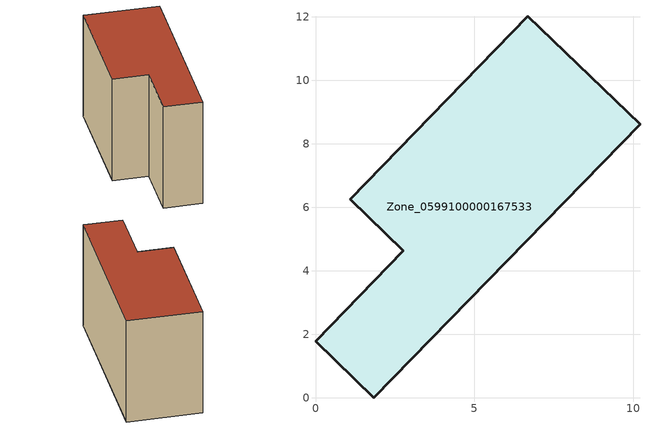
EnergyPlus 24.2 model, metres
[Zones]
Zone_0599100000167533
 floor ground (C_G): 0,1.78 2.77,4.64 1.1,6.26 6.69,12.02 10.22,8.61 1.83,0 z0
 wall outside (C_F): 2.77,4.64 0,1.78 1.83,0 10.22,8.61 6.69,12.02 1.1,6.26 2.77,4.64 z0:7.4
 roof outside (C_R): 6.69,12.02 1.1,6.26 2.77,4.64 0,1.78 1.83,0 10.22,8.61 z7.4
[BUILDING]
Pand.0599100000167533: North Axis=0; Terrain=City; Loads Convergence Tolerance Value=0.04; Temperature Convergence Tolerance Value=0.4; Solar Distribution=FullExterior; Maximum Number of Warmup Days=25; Minimum Number of Warmup Days=1
[Site:Location]
Rotterdam.The.Hague.AP_ZH_NLD Design_Conditions: Latitude=51.96; Longitude=4.45; Time Zone=1; Elevation=-4.5
[SITE:GROUNDTEMPERATURE:BUILDINGSURFACE]
18, 18, 18, 18, 18, 18, 18, 18, 18, 18, 18, 18
[MATERIAL] Thermal Absorptance=0.9; Solar Absorptance=0.7; Visible Absorptance=0.7
Name | Roughness | Thickness | Conductivity | Density | Specific Heat
G.TI.1946 | MediumSmooth | 0.15 | 1 | 540 | 1210
F.TI.1946 | Rough | 0.3 | 0.857143 | 1920 | 840
R.TI.1946 | MediumRough | 0.2 | 0.1 | 1500 | 1000
[CONSTRUCTION]
C_G: G.TI.1946
C_F: F.TI.1946
C_R: R.TI.1946
[ZONE]
Zone_0599100000167533: Type=1; Multiplier=1; Ceiling Height=Autocalculate; Volume=Autocalculate; Floor Area=autocalculate; Part of Total Floor Area=Yes
[ZONEINFILTRATION:DESIGNFLOWRATE]
Infil_Zone_0599100000167533: Zone or ZoneList or Space or SpaceList=Zone_0599100000167533; Schedule=AlwaysOn; Design Flow Rate Calculation Method=Flow/Area; Flow Rate per Floor Area=0.003; Constant Term Coefficient=1; Temperature Term Coefficient=0; Velocity Term Coefficient=0; Velocity Squared Term Coefficient=0
[HVACTEMPLATE:ZONE:IDEALLOADSAIRSYSTEM]
Zone_0599100000167533: Maximum Heating Supply Air Temperature=50; Minimum Cooling Supply Air Temperature=13; Maximum Heating Supply Air Humidity Ratio=0.0156; Minimum Cooling Supply Air Humidity Ratio=0.0077; Heating Limit=NoLimit; Cooling Limit=NoLimit; Dehumidification Control Type=ConstantSensibleHeatRatio; Cooling Sensible Heat Ratio=0.7; Dehumidification Setpoint=60; Humidification Control Type=None; Humidification Setpoint=30; Outdoor Air Method=None; Outdoor Air Flow Rate per Person=0.00944; Outdoor Air Flow Rate per Zone Floor Area=0; Outdoor Air Flow Rate per Zone=0; Demand Controlled Ventilation Type=None; Outdoor Air Economizer Type=NoEconomizer; Heat Recovery Type=None; Sensible Heat Recovery Effectiveness=0.7; Latent Heat Recovery Effectiveness=0.65
[ZONECONTROL:THERMOSTAT]
ThermostatControl_Zone_0599100000167533: Zone or ZoneList=Zone_0599100000167533; Control Type Schedule=DualSetpointControlType; Control 1=Thermostat_Zone_0599100000167533; Temperature Difference Between Cutout And Setpoint=0
[THERMOSTATSETPOINT:DUALSETPOINT]
Thermostat_Zone_0599100000167533: Heating Setpoint Temperature Schedule=HeatingSetpoint_Zone_0599100000167533; Cooling Setpoint Temperature Schedule=CoolingSetpoint_Zone_0599100000167533
[SCHEDULE:COMPACT]
HeatingSetpoint_Zone_0599100000167533: Through: 12/31, For: AllDays, Until: 24:00, 21
CoolingSetpoint_Zone_0599100000167533: Through: 12/31, For: AllDays, Until: 24:00, 24
DualSetpointControlType: Through: 12/31, For: AllDays, Until: 24:00, 4
AlwaysOn: Through: 12/31, For: AllDays, Until: 24:00, 1
